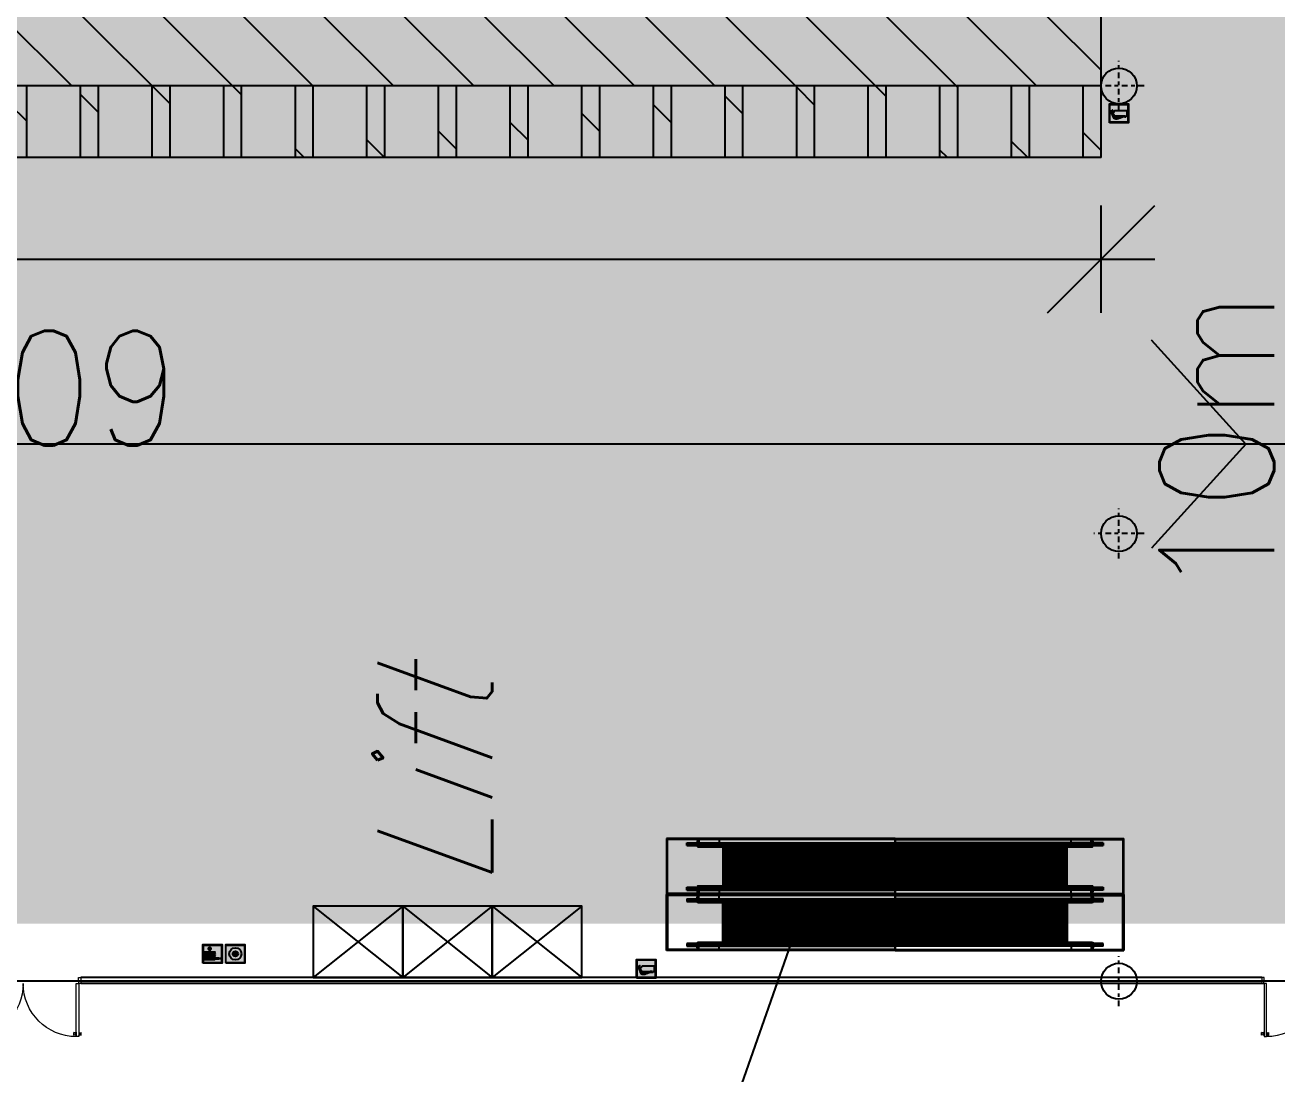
# Model space of a CAD drawing. Header units: millimetres. Extents: x -1 to 12300, y -1929 to 2470.
# Drawn here: x 7168.34 to 7203.3, y -1289.32 to -1260.03 of the extents above; entities that cross this region are included whole.
import ezdxf

# ---------------------------------------------------------------- set-up
doc = ezdxf.new("R2010")
doc.units = ezdxf.units.MM
doc.linetypes.add('DASHDOTBERNUZ', pattern=[0.8, 0.4, -0.2, 0, -0.2])
doc.layers.get('0').update_dxf_attribs({"color": 250})
for name, color, linetype in [('01C', 250, 'Continuous'), ('01cotes', 200, 'Continuous'), ('01TXT', 250, 'Continuous'), ('01TXTINCENDIext', 7, 'Continuous'), ('01TXTINCENDIman', 7, 'Continuous'), ('01TXTmaterial', 31, 'Continuous'), ('05CPIL', 250, 'Continuous'), ('0Terminal', 250, 'Continuous'), ('espais terminal', 9, 'Continuous'), ('fluxes', 9, 'Continuous')]:
    doc.layers.add(name, color=color, linetype=linetype)
doc.layers.add('TR-AUX-OFICINES', color=9, linetype='Continuous', plot=False)
doc.styles.add('_FERROS', font='romans.shx', dxfattribs={"width": 0.9})
doc.styles.add('_PEGATINES', font='romans.shx', dxfattribs={"width": 0.9, "oblique": 20})
doc.dimstyles.new('_100PS1500', dxfattribs={"dimtxt": 3.2, "dimasz": 3, "dimexe": 0.18, "dimexo": 0.0625, "dimgap": 2, "dimtad": 1, "dimrnd": 0.01, "dimzin": 12, "dimdsep": 46, "dimtxsty": '_FERROS', "dimblk": 'OBLIQUE', "dimcen": 0.09, "dimdle": 0.5, "dimse1": 1, "dimse2": 1, "dimclrt": 7, "dimadec": 0, "dimazin": 0, "dimtfac": 1, "dimtix": 1, "dimtmove": 2, "dimatfit": 3, "dimldrblk": 'OBLIQUE', "dimfxl": 1, "dimtvp": 0.882353, "dimtolj": 1, "dimtzin": 0, "dimarcsym": 0})
pattern_1 = [(360, (37.508332, -17.139966), (2e-18, 0.01), [])]

# ---------------------------------------------------------------- blocks, each defined once
blk = doc.blocks.new('_PIL0')
at = {"color": 3, "linetype": 'DASHDOTBERNUZ', "ltscale": 0.4}
for p, q in [((0, -0.7), (0, 0.7)), ((0.7, 0), (-0.7, 0))]:
    blk.add_line(p, q, dxfattribs=at)
blk.add_circle((0, 0), 0.5)
blk = doc.blocks.new('*U20')
at = {"layer": '05CPIL'}
blk.add_blockref('_PIL0', (0, 0), dxfattribs=at)
blk = doc.blocks.new('*U21')
at = {"layer": '05CPIL', "color": 0, "linetype": 'ByBlock', "lineweight": -2, "transparency": 16777216}
for p in [(62.5, 25), (62.5, 12.5), (62.5, 0)]:
    blk.add_blockref('*U20', p, dxfattribs=at)
blk = doc.blocks.new('A$C04510C17')
h = blk.add_hatch(color=256)
h.paths.add_polyline_path([(-43, 25), (-86, 25, 0.070486), (-90, 0, 0.070486), (-86, -25), (-43, -25)])
h.paths.add_polyline_path([(43, 25), (65, 62, 0.141677), (22, 87), (0, 50)])
h.paths.add_polyline_path([(-20, 0, 1), (20, 0, 1)])
h.paths.add_polyline_path([(0, -50), (22, -87, 0.141677), (65, -62), (43, -25)])
for p, q in [((-65, 62), (-43, 25)), ((-45, 78), (-22, 38)), ((-22, 87), (0, 50)), ((86, 25), (43, 25)), ((90, 0), (43, 0)), ((-43, -25), (-65, -62)), ((-22, -37), (-45, -78)), ((0, -50), (-22, -87)), ((86, -25), (43, -25))]:
    blk.add_line(p, q)
for points in [[(-415, 799), (-415, 759, 0.592927), (-415, -759), (-415, -799)], [(-400, 806), (-400, 750, 0.6), (-400, -750), (-400, -806)], [(400, -806), (400, -750, 0.6), (400, 750), (400, 806)], [(415, -799), (415, -759, 0.592927), (415, 759), (415, 799)]]:
    blk.add_lwpolyline(points, format="xyb")
for points in [[(-400, 752), (-400, 752), (-393, 761), (-387, 778), (-393, 796), (-400, 805), (-400, 805)], [(-397, 760), (-395, 762), (-390, 778), (-395, 795), (-397, 797)], [(400, 752), (400, 752), (393, 761), (387, 778), (393, 796), (400, 805), (400, 805)], [(397, 760), (395, 762), (390, 778), (395, 795), (397, 797)], [(436, 717), (436, 717), (433, 724), (424, 734), (411, 737), (403, 736), (403, 736)], [(432, 721), (431, 723), (423, 733), (411, 735), (409, 735)], [(-839, -19), (-839, -19), (-844, -13), (-848, 0), (-844, 13), (-839, 19), (-839, 19)], [(-841, -13), (-842, -12), (-846, 0), (-842, 12), (-841, 13)], [(0, -50), (43, -25), (43, 25), (0, 50), (-43, 25), (-43, -25)], [(403, -736), (403, -736), (411, -737), (424, -734), (433, -724), (436, -717), (436, -717)], [(409, -735), (411, -735), (423, -733), (431, -723), (432, -721)], [(-400, -752), (-400, -752), (-393, -761), (-387, -778), (-393, -796), (-400, -805), (-400, -805)], [(-397, -760), (-395, -762), (-390, -778), (-395, -795), (-397, -797)], [(400, -752), (400, -752), (393, -761), (387, -778), (393, -796), (400, -805), (400, -805)], [(397, -760), (395, -762), (390, -778), (395, -795), (397, -797)]]:
    blk.add_lwpolyline(points, close=True)
for points in [[(0, 50), (395, 735), (402, 736), (437, 716), (439, 710), (43, 25)], [(48, 76), (415, 713), (410, 716), (42, 79)], [(-43, 25), (-834, 25), (-839, 20), (-839, -20), (-834, -25), (-43, -25)], [(-90, -3), (-825, -3), (-825, 3), (-90, 3)], [(43, -25), (439, -710), (437, -716), (402, -736), (395, -735), (0, -50)], [(42, -79), (410, -716), (415, -713), (48, -76)]]:
    blk.add_lwpolyline(points)
for radius in [900, 90, 20]:
    blk.add_circle((0, 0), radius)
blk = doc.blocks.new('A$C72F4723C')
at = {"lineweight": 9}
for p, q in [((0, 0.681), (0, 0.653)), ((0.017, 0.678), (0, 0.681)), ((0.017, 0.657), (0, 0.653)), ((0.017, 0.674), (0.017, 0.678)), ((0.02, 0.674), (0.017, 0.674)), ((0.017, 0.661), (0.017, 0.674)), ((0.02, 0.661), (0.017, 0.661)), ((0.017, 0.661), (0.017, 0.657)), ((0.02, 0.674), (0.02, 0.675)), ((0.022, 0.675), (0.02, 0.675)), ((0.02, 0.661), (0.02, 0.674)), ((0.02, 0.661), (0.02, 0.66)), ((0.022, 0.66), (0.02, 0.66)), ((0.025, 0.677), (0.022, 0.677)), ((0.022, 0.675), (0.022, 0.677)), ((0.022, 0.66), (0.022, 0.675)), ((0.022, 0.66), (0.022, 0.657)), ((0.025, 0.657), (0.022, 0.657)), ((0.029, 0.686), (0.025, 0.677)), ((0.025, 0.657), (0.025, 0.677)), ((0.03, 0.649), (0.025, 0.657)), ((0.031, 0.686), (0.029, 0.686)), ((0.03, 0.649), (0.029, 0.686)), ((0.031, 0.649), (0.03, 0.649)), ((0.058, 0.649), (0.06, 0.649)), ((0.059, 0.686), (0.06, 0.686)), ((0.06, 0.649), (0.06, 0.686)), ((0.06, 0.686), (0.064, 0.677)), ((0.06, 0.649), (0.064, 0.657)), ((0.064, 0.657), (0.064, 0.677)), ((0.064, 0.677), (0.067, 0.677)), ((0.064, 0.657), (0.067, 0.657)), ((0.067, 0.675), (0.067, 0.677)), ((0.067, 0.66), (0.067, 0.675)), ((0.067, 0.675), (0.07, 0.675)), ((0.067, 0.66), (0.067, 0.657)), ((0.067, 0.66), (0.07, 0.66)), ((0.07, 0.674), (0.07, 0.675)), ((0.07, 0.661), (0.07, 0.674)), ((0.07, 0.674), (0.073, 0.674)), ((0.07, 0.661), (0.07, 0.66)), ((0.07, 0.661), (0.072, 0.661)), ((0.072, 0.661), (0.073, 0.674)), ((0.072, 0.661), (0.072, 0.657)), ((0.072, 0.657), (0.089, 0.653)), ((0.073, 0.678), (0.089, 0.681)), ((0.073, 0.674), (0.073, 0.678)), ((0.089, 0.681), (0.089, 0.653)), ((1.288, 0.681), (1.288, 0.653)), ((1.305, 0.678), (1.288, 0.681)), ((1.305, 0.657), (1.288, 0.653)), ((1.305, 0.674), (1.305, 0.678)), ((1.308, 0.674), (1.305, 0.674)), ((1.305, 0.661), (1.305, 0.674)), ((1.308, 0.661), (1.305, 0.661)), ((1.305, 0.661), (1.305, 0.657)), ((1.308, 0.674), (1.308, 0.675)), ((1.31, 0.675), (1.308, 0.675)), ((1.308, 0.661), (1.308, 0.674)), ((1.308, 0.661), (1.308, 0.66)), ((1.31, 0.66), (1.308, 0.66)), ((1.313, 0.677), (1.31, 0.677)), ((1.31, 0.675), (1.31, 0.677)), ((1.31, 0.66), (1.31, 0.675)), ((1.31, 0.66), (1.31, 0.657)), ((1.313, 0.657), (1.31, 0.657)), ((1.317, 0.686), (1.313, 0.677)), ((1.313, 0.657), (1.313, 0.677)), ((1.318, 0.649), (1.313, 0.657)), ((1.319, 0.686), (1.317, 0.686)), ((1.318, 0.649), (1.317, 0.686)), ((1.319, 0.649), (1.318, 0.649)), ((1.346, 0.649), (1.348, 0.649)), ((1.347, 0.686), (1.348, 0.686)), ((1.348, 0.649), (1.348, 0.686)), ((1.348, 0.686), (1.352, 0.677)), ((1.348, 0.649), (1.352, 0.657)), ((1.352, 0.657), (1.352, 0.677)), ((1.352, 0.677), (1.355, 0.677)), ((1.352, 0.657), (1.355, 0.657)), ((1.355, 0.675), (1.355, 0.677)), ((1.355, 0.66), (1.355, 0.675)), ((1.355, 0.675), (1.358, 0.675)), ((1.355, 0.66), (1.355, 0.657)), ((1.355, 0.66), (1.358, 0.66)), ((1.358, 0.674), (1.358, 0.675)), ((1.358, 0.661), (1.358, 0.674)), ((1.358, 0.674), (1.361, 0.674)), ((1.358, 0.661), (1.358, 0.66)), ((1.358, 0.661), (1.36, 0.661)), ((1.36, 0.661), (1.361, 0.674)), ((1.36, 0.661), (1.36, 0.657)), ((1.36, 0.657), (1.377, 0.653)), ((1.361, 0.678), (1.377, 0.681)), ((1.361, 0.674), (1.361, 0.678)), ((1.377, 0.681), (1.377, 0.653))]:
    blk.add_line(p, q, dxfattribs=at)
at = {"lineweight": 9, "ltscale": 0.3}
for points in [[(0.059, 0.07), (0.031, 0.07), (0.031, 0.7), (0.059, 0.7)], [(1.319, 0.07), (1.347, 0.07), (1.347, 0.7), (1.319, 0.7)], [(0.027, 0.07), (0.027, 0.042), (0.034, 0.042), (0.034, 0), (0.006, 0), (0.006, 0.07)], [(1.35, 0.07), (1.35, 0.042), (1.343, 0.042), (1.343, 0), (1.371, 0), (1.371, 0.07)]]:
    blk.add_lwpolyline(points, close=True, dxfattribs=at)
for centre, start, end in [((0.059, 0.07), 0, 90), ((1.319, 0.07), 90, 180)]:
    blk.add_arc(centre, 0.63, start, end, dxfattribs=at)
blk = doc.blocks.new('A$C6EEB7F1F')
at = {"ltscale": 0.3}
blk.add_blockref('A$C72F4723C', (0, 0), dxfattribs=at)
blk = doc.blocks.new('rotativa')
at = {"layer": '01C', "xscale": 0.002352941176470219, "yscale": 0.002352941176470219, "zscale": 0.002352941176470219}
for p in [(5.329, -0.099), (11.682, -0.099)]:
    blk.add_blockref('A$C04510C17', p, dxfattribs=at)
at = {"layer": '01C', "xscale": -2.352941176470218, "yscale": 2.352941176470218, "zscale": 2.352941176470218, "rotation": 180}
for p in [(-0.015, 0), (13.785, 0)]:
    blk.add_blockref('A$C6EEB7F1F', p, dxfattribs=at)
blk = doc.blocks.new('A$C17FD4830')
at = {"layer": '01C', "linetype": 'Continuous'}
h = blk.add_hatch(dxfattribs=at)
h.set_pattern_fill('USER', color=256, scale=0.01, pattern_type=0)
h.set_pattern_definition(pattern_1)
h.paths.add_polyline_path([(6.387, 1.366), (6.387, 1.441), (0.575, 1.441), (0.575, 1.366)])
h = blk.add_hatch(dxfattribs=at)
h.set_pattern_fill('USER', color=256, scale=0.01, pattern_type=0)
h.set_pattern_definition(pattern_1)
h.paths.add_polyline_path([(6.387, 0.124), (6.387, 0.199), (0.575, 0.199), (0.575, 0.124)])
for p, q in [((0, 1.565), (0, 1.535)), ((6.387, 1.565), (0, 1.565)), ((0, 1.535), (0, 0)), ((6.387, 1.535), (0.03, 1.535)), ((0.03, 0.03), (0.03, 1.535)), ((0.575, 1.366), (0.575, 1.441)), ((0.575, 1.441), (6.387, 1.441)), ((0.884, 1.532), (0.908, 1.535)), ((0.908, 1.535), (0.908, 1.441)), ((1.473, 1.535), (1.473, 1.441)), ((6.387, 1.366), (0.575, 1.366)), ((0.877, 1.334), (0.89, 1.333)), ((0.89, 1.333), (0.908, 1.332)), ((0.908, 1.366), (0.908, 1.332)), ((0.908, 1.332), (1.578, 1.332)), ((1.473, 1.366), (1.473, 1.332)), ((1.578, 1.332), (1.578, 0.232)), ((1.578, 1.332), (6.004, 1.332)), ((1.578, 1.282), (6.387, 1.282)), ((1.578, 1.232), (6.387, 1.232)), ((1.578, 1.182), (6.387, 1.182)), ((1.578, 1.132), (6.387, 1.132)), ((1.578, 1.082), (6.387, 1.082)), ((6.004, 1.332), (6.387, 1.332)), ((1.578, 1.032), (6.387, 1.032)), ((1.578, 0.982), (6.387, 0.982)), ((1.578, 0.932), (6.387, 0.932)), ((1.578, 0.882), (6.387, 0.882)), ((1.578, 0.832), (6.387, 0.832)), ((1.578, 0.782), (6.387, 0.782)), ((1.578, 0.732), (6.387, 0.732)), ((1.578, 0.682), (6.387, 0.682)), ((1.578, 0.632), (6.387, 0.632)), ((1.578, 0.582), (6.387, 0.582)), ((1.578, 0.532), (6.387, 0.532)), ((1.578, 0.482), (6.387, 0.482)), ((1.578, 0.432), (6.387, 0.432)), ((1.578, 0.382), (6.387, 0.382)), ((6.387, 0), (0, 0)), ((6.387, 0.03), (0.03, 0.03)), ((0.575, 0.124), (0.575, 0.199)), ((0.575, 0.199), (6.387, 0.199)), ((0.575, 0.124), (6.387, 0.124)), ((0.908, 0.232), (0.877, 0.231)), ((0.908, 0.03), (0.884, 0.033)), ((1.578, 0.232), (0.908, 0.232)), ((0.908, 0.232), (0.908, 0.199)), ((0.908, 0.124), (0.908, 0.03)), ((1.473, 0.199), (1.473, 0.232)), ((1.473, 0.124), (1.473, 0.03)), ((1.578, 0.332), (6.387, 0.332)), ((1.578, 0.282), (6.387, 0.282)), ((5.765, 0.232), (1.578, 0.232)), ((1.578, 0.232), (6.387, 0.232)), ((6.387, 0.232), (5.765, 0.232))]:
    blk.add_line(p, q, dxfattribs=at)
at = {"layer": '01C'}
blk.add_line((6.387, 0), (6.387, 1.565), dxfattribs=at)
at = {"layer": '01C', "linetype": 'Continuous'}
for centre, radius, start, end in [((1.266, 1.389), 0.417, 161.6493, 172.8122), ((0.886, 1.514), 0.0175, 96.5843, 160.5151), ((1.276, 1.457), 0.428, 192.3446, 195.0345), ((0.88, 1.351), 0.0175, 196.5618, 261.2733), ((1.266, 0.176), 0.417, 187.1878, 198.3507), ((1.276, 0.108), 0.428, 164.9655, 167.6554), ((0.88, 0.214), 0.0175, 98.7267, 163.4382), ((0.886, 0.051), 0.0175, 199.4849, 263.4157)]:
    blk.add_arc(centre, radius, start, end, dxfattribs=at)
blk = doc.blocks.new('_Oblique')
for p, q in [((0, -0.5), (0, 0.5)), ((0, 0), (0.5, 0))]:
    blk.add_line(p, q)
at = {"layer": '01C', "color": 7, "linetype": 'ByBlock', "lineweight": -2}
blk.add_line((-0.5, -0.5), (0.5, 0.5), dxfattribs=at)
blk = doc.blocks.new('*D83')
at = {"layer": '01cotes', "color": 0, "lineweight": -2, "transparency": 16777216}
for p, q in [((7205.221, -1266.731), (7205.221, -1263.731)), ((7205.221, -1266.731), (7205.221, -1276.731)), ((7205.221, -1276.731), (7205.221, -1279.731))]:
    blk.add_line(p, q, dxfattribs=at)
at = {"layer": 'DEFPOINTS', "color": 0, "transparency": 16777216}
for p in [(7205.221, -1266.731), (7205.221, -1276.731), (7205.221, -1276.731)]:
    blk.add_point(p, dxfattribs=at)
at = {"layer": '01cotes', "color": 0, "lineweight": -2, "transparency": 16777216, "xscale": 3, "yscale": 3, "zscale": 3}
for p, rotation in [((7205.221, -1266.731), 270), ((7205.221, -1276.731), 90)]:
    blk.add_blockref('_Oblique', p, dxfattribs=dict(at, rotation=rotation))
at = {"layer": '01cotes', "color": 7, "transparency": 16777216, "insert": (7201.621, -1271.731), "char_height": 3.2, "attachment_point": 5, "rotation": 90, "style": '_FERROS'}
blk.add_mtext('\\A1;10m', dxfattribs=at)
blk = doc.blocks.new('*D88')
at = {"layer": '01cotes', "color": 0, "lineweight": -2, "transparency": 16777216}
blk.add_line((7137.89, -1266.568), (7198.89, -1266.568), dxfattribs=at)
at = {"layer": 'DEFPOINTS', "color": 0, "transparency": 16777216}
for p in [(7138.39, -1266.568), (7198.39, -1266.568), (7198.39, -1266.568)]:
    blk.add_point(p, dxfattribs=at)
at = {"layer": '01cotes', "color": 0, "lineweight": -2, "transparency": 16777216, "xscale": 3, "yscale": 3, "zscale": 3, "rotation": 180}
blk.add_blockref('_Oblique', (7138.39, -1266.568), dxfattribs=at)
at = {"layer": '01cotes', "color": 0, "lineweight": -2, "transparency": 16777216, "xscale": 3, "yscale": 3, "zscale": 3}
blk.add_blockref('_Oblique', (7198.39, -1266.568), dxfattribs=at)
at = {"layer": '01cotes', "color": 7, "transparency": 16777216, "insert": (7168.39, -1270.168), "char_height": 3.2, "attachment_point": 5, "rotation": 180, "style": '_FERROS'}
blk.add_mtext('\\A1;60m', dxfattribs=at)
blk = doc.blocks.new('A$C39DC0D00')
at = {"layer": '01TXTINCENDIext'}
h = blk.add_hatch(color=7, dxfattribs=at)
h.dxf.hatch_style = 1
h.paths.add_polyline_path([(0.527, 0.537), (0, 0.537), (0, 0), (0.527, 0)])
h.paths.add_polyline_path([(0.51, 0.505), (0.51, 0.031, -0.414214), (0.496, 0.017), (0.031, 0.017, -0.414214), (0.017, 0.031), (0.017, 0.505, -0.414214), (0.031, 0.52), (0.496, 0.52, -0.414214)], flags=16)
h.paths.add_polyline_path([(0.355, 0.446), (0.339, 0.444), (0.335, 0.447), (0.331, 0.45), (0.324, 0.449), (0.316, 0.446), (0.311, 0.449), (0.31, 0.452), (0.292, 0.454), (0.275, 0.453), (0.271, 0.452), (0.271, 0.447), (0.268, 0.446), (0.268, 0.442), (0.275, 0.439), (0.277, 0.428), (0.284, 0.418, -0.120407), (0.329, 0.397, -0.22624), (0.334, 0.387), (0.334, 0.051, -0.414214), (0.32, 0.037), (0.207, 0.037, -0.414214), (0.192, 0.051), (0.192, 0.079), (0.169, 0.079), (0.166, 0.082), (0.166, 0.1), (0.172, 0.103), (0.172, 0.112), (0.17, 0.115), (0.17, 0.136), (0.172, 0.137), (0.172, 0.143), (0.167, 0.169), (0.16, 0.187), (0.141, 0.237), (0.128, 0.271), (0.121, 0.29), (0.116, 0.312), (0.112, 0.331), (0.112, 0.352), (0.115, 0.376), (0.118, 0.387), (0.126, 0.402), (0.137, 0.417), (0.148, 0.426), (0.163, 0.435), (0.178, 0.443), (0.197, 0.45), (0.218, 0.456), (0.236, 0.457), (0.248, 0.457), (0.248, 0.464), (0.277, 0.482), (0.308, 0.493), (0.331, 0.499), (0.333, 0.493), (0.324, 0.491), (0.286, 0.472), (0.283, 0.465), (0.293, 0.465), (0.311, 0.463), (0.328, 0.46), (0.348, 0.454), (0.353, 0.449)], flags=0)
h.paths.add_polyline_path([(0.252, 0.444), (0.252, 0.442), (0.249, 0.442), (0.246, 0.439), (0.246, 0.428), (0.238, 0.418, 0.110621), (0.197, 0.397, 0.22624), (0.192, 0.387), (0.192, 0.099), (0.188, 0.099), (0.185, 0.105), (0.185, 0.113), (0.187, 0.115), (0.187, 0.136), (0.185, 0.137), (0.184, 0.153), (0.181, 0.172), (0.172, 0.196), (0.16, 0.226), (0.144, 0.266), (0.131, 0.302), (0.125, 0.328), (0.125, 0.353), (0.127, 0.37), (0.133, 0.388), (0.144, 0.406), (0.162, 0.421), (0.182, 0.432), (0.205, 0.441), (0.219, 0.444)], flags=0)
h = blk.add_hatch(color=10, dxfattribs=at)
h.paths.add_polyline_path([(0.51, 0.505, 0.414214), (0.496, 0.52), (0.031, 0.52, 0.414214), (0.017, 0.505), (0.017, 0.031, 0.414214), (0.031, 0.017), (0.496, 0.017, 0.414214), (0.51, 0.031)])
h.paths.add_polyline_path([(0.116, 0.312), (0.112, 0.331), (0.112, 0.352), (0.115, 0.376), (0.118, 0.387), (0.126, 0.402), (0.137, 0.417), (0.148, 0.426), (0.163, 0.435), (0.178, 0.443), (0.197, 0.45), (0.218, 0.456), (0.236, 0.457), (0.248, 0.457), (0.248, 0.464), (0.277, 0.482), (0.308, 0.493), (0.331, 0.499), (0.333, 0.493), (0.324, 0.491), (0.286, 0.472), (0.283, 0.465), (0.293, 0.465), (0.311, 0.463), (0.328, 0.46), (0.348, 0.454), (0.353, 0.449), (0.355, 0.446), (0.339, 0.444), (0.335, 0.447), (0.331, 0.45), (0.324, 0.449), (0.316, 0.446), (0.311, 0.449), (0.31, 0.452), (0.292, 0.454), (0.275, 0.453), (0.271, 0.452), (0.271, 0.447), (0.268, 0.446), (0.268, 0.442), (0.275, 0.439), (0.277, 0.428), (0.284, 0.418, -0.120407), (0.329, 0.397, -0.22624), (0.334, 0.387), (0.334, 0.051, -0.414214), (0.32, 0.037), (0.207, 0.037, -0.414214), (0.192, 0.051), (0.192, 0.079), (0.169, 0.079), (0.166, 0.082), (0.166, 0.1), (0.172, 0.103), (0.172, 0.112), (0.17, 0.115), (0.17, 0.136), (0.172, 0.137), (0.172, 0.143), (0.167, 0.169), (0.16, 0.187), (0.141, 0.237), (0.128, 0.271), (0.121, 0.29)], flags=16)
h.paths.add_polyline_path([(0.125, 0.328), (0.125, 0.353), (0.127, 0.37), (0.133, 0.388), (0.144, 0.406), (0.162, 0.421), (0.182, 0.432), (0.205, 0.441), (0.219, 0.444), (0.252, 0.444), (0.252, 0.442), (0.249, 0.442), (0.246, 0.439), (0.246, 0.428), (0.238, 0.418, 0.110621), (0.197, 0.397, 0.22624), (0.192, 0.387), (0.192, 0.099), (0.188, 0.099), (0.185, 0.105), (0.185, 0.113), (0.187, 0.115), (0.187, 0.136), (0.185, 0.137), (0.184, 0.153), (0.181, 0.172), (0.172, 0.196), (0.16, 0.226), (0.144, 0.266), (0.131, 0.302)], flags=0)
h.paths.add_polyline_path([(0.192, 0.387, -0.22624), (0.197, 0.397, -0.110621), (0.238, 0.418), (0.246, 0.428), (0.246, 0.439), (0.249, 0.442), (0.252, 0.442), (0.252, 0.444), (0.219, 0.444), (0.205, 0.441), (0.182, 0.432), (0.162, 0.421), (0.144, 0.406), (0.133, 0.388), (0.127, 0.37), (0.125, 0.353), (0.125, 0.328), (0.131, 0.302), (0.144, 0.266), (0.16, 0.226), (0.172, 0.196), (0.181, 0.172), (0.184, 0.153), (0.185, 0.137), (0.187, 0.136), (0.187, 0.115), (0.185, 0.113), (0.185, 0.105), (0.188, 0.099), (0.192, 0.099)], flags=0)
h = blk.add_hatch(color=255, dxfattribs=at)
h.paths.add_polyline_path([(0.334, 0.387, 0.22624), (0.329, 0.397, 0.120407), (0.284, 0.418), (0.277, 0.428), (0.275, 0.439), (0.268, 0.442), (0.268, 0.446), (0.271, 0.447), (0.271, 0.452), (0.275, 0.453), (0.292, 0.454), (0.31, 0.452), (0.311, 0.449), (0.316, 0.446), (0.324, 0.449), (0.331, 0.45), (0.335, 0.447), (0.339, 0.444), (0.355, 0.446), (0.353, 0.449), (0.348, 0.454), (0.328, 0.46), (0.311, 0.463), (0.293, 0.465), (0.283, 0.465), (0.286, 0.472), (0.324, 0.491), (0.333, 0.493), (0.331, 0.499), (0.308, 0.493), (0.277, 0.482), (0.248, 0.464), (0.248, 0.457), (0.236, 0.457), (0.218, 0.456), (0.197, 0.45), (0.178, 0.443), (0.163, 0.435), (0.148, 0.426), (0.137, 0.417), (0.126, 0.402), (0.118, 0.387), (0.115, 0.376), (0.112, 0.352), (0.112, 0.331), (0.116, 0.312), (0.121, 0.29), (0.128, 0.271), (0.141, 0.237), (0.16, 0.187), (0.167, 0.169), (0.172, 0.143), (0.172, 0.137), (0.17, 0.136), (0.17, 0.115), (0.172, 0.112), (0.172, 0.103), (0.166, 0.1), (0.166, 0.082), (0.169, 0.079), (0.192, 0.079), (0.192, 0.051, 0.414214), (0.207, 0.037), (0.32, 0.037, 0.414214), (0.334, 0.051)])
h.paths.add_polyline_path([(0.192, 0.099), (0.188, 0.099), (0.185, 0.105), (0.185, 0.113), (0.187, 0.115), (0.187, 0.136), (0.185, 0.137), (0.184, 0.153), (0.181, 0.172), (0.172, 0.196), (0.16, 0.226), (0.144, 0.266), (0.131, 0.302), (0.125, 0.328), (0.125, 0.353), (0.127, 0.37), (0.133, 0.388), (0.144, 0.406), (0.162, 0.421), (0.182, 0.432), (0.205, 0.441), (0.219, 0.444), (0.252, 0.444), (0.252, 0.442), (0.249, 0.442), (0.246, 0.439), (0.246, 0.428), (0.238, 0.418, 0.110621), (0.197, 0.397, 0.22624), (0.192, 0.387)], flags=16)
blk.add_hatch(color=10, dxfattribs=at).paths.add_polyline_path([(0.192, 0.387, -0.22624), (0.197, 0.397, -0.110621), (0.238, 0.418), (0.246, 0.428), (0.246, 0.439), (0.249, 0.442), (0.252, 0.442), (0.252, 0.444), (0.219, 0.444), (0.205, 0.441), (0.182, 0.432), (0.162, 0.421), (0.144, 0.406), (0.133, 0.388), (0.127, 0.37), (0.125, 0.353), (0.125, 0.328), (0.131, 0.302), (0.144, 0.266), (0.16, 0.226), (0.172, 0.196), (0.181, 0.172), (0.184, 0.153), (0.185, 0.137), (0.187, 0.136), (0.187, 0.115), (0.185, 0.113), (0.185, 0.105), (0.188, 0.099), (0.192, 0.099)])
at = {"layer": '01TXTINCENDIext', "color": 255}
for p, q in [((0.017, 0.031), (0.017, 0.505)), ((0.031, 0.52), (0.496, 0.52)), ((0.51, 0.505), (0.51, 0.031)), ((0.496, 0.017), (0.031, 0.017))]:
    blk.add_line(p, q, dxfattribs=at)
at = {"layer": '01TXTINCENDIext', "color": 7}
blk.add_lwpolyline([(0, 0.537), (0.527, 0.537), (0.527, 0), (0, 0)], close=True, dxfattribs=at)
at = {"layer": '01TXTINCENDIext', "color": 255}
for points in [[(0.284, 0.418), (0.277, 0.428), (0.275, 0.439), (0.268, 0.442), (0.268, 0.446), (0.271, 0.447), (0.271, 0.452), (0.275, 0.453), (0.292, 0.454), (0.31, 0.452), (0.311, 0.449), (0.316, 0.446), (0.324, 0.449), (0.331, 0.45), (0.335, 0.447), (0.339, 0.444), (0.355, 0.446), (0.353, 0.449), (0.348, 0.454), (0.328, 0.46), (0.311, 0.463), (0.293, 0.465), (0.283, 0.465), (0.286, 0.472), (0.324, 0.491), (0.333, 0.493), (0.331, 0.499), (0.308, 0.493), (0.277, 0.482), (0.248, 0.464), (0.248, 0.457), (0.236, 0.457), (0.218, 0.456), (0.197, 0.45), (0.178, 0.443), (0.163, 0.435), (0.148, 0.426), (0.137, 0.417), (0.126, 0.402), (0.118, 0.387), (0.115, 0.376), (0.112, 0.352), (0.112, 0.331), (0.116, 0.312), (0.121, 0.29), (0.128, 0.271), (0.141, 0.237), (0.16, 0.187), (0.167, 0.169), (0.172, 0.143), (0.172, 0.137), (0.17, 0.136), (0.17, 0.115), (0.172, 0.112), (0.172, 0.103), (0.166, 0.1), (0.166, 0.082), (0.169, 0.079), (0.192, 0.079)], [(0.192, 0.099), (0.188, 0.099), (0.185, 0.105), (0.185, 0.113), (0.187, 0.115), (0.187, 0.136), (0.185, 0.137), (0.184, 0.153), (0.181, 0.172), (0.172, 0.196), (0.16, 0.226), (0.144, 0.266), (0.131, 0.302), (0.125, 0.328), (0.125, 0.353), (0.127, 0.37), (0.133, 0.388), (0.144, 0.406), (0.162, 0.421), (0.182, 0.432), (0.205, 0.441), (0.219, 0.444), (0.252, 0.444), (0.252, 0.442), (0.249, 0.442), (0.246, 0.439), (0.246, 0.428), (0.238, 0.418)], [(0.192, 0.387), (0.192, 0.099)]]:
    blk.add_lwpolyline(points, dxfattribs=at)
blk.add_lwpolyline([(0.192, 0.079), (0.192, 0.051, 0.414214), (0.207, 0.037), (0.32, 0.037, 0.414214), (0.334, 0.051), (0.334, 0.387)], format="xyb", dxfattribs=at)
for centre, radius, start, end in [((0.031, 0.505), 0.0144, 90, 180), ((0.205, 0.387), 0.0128, 129.008, 180), ((0.263, 0.315), 0.105, 103.7582, 129.008), ((0.263, 0.315), 0.105, 50.992, 78.4551), ((0.321, 0.387), 0.0128, 0, 50.992), ((0.496, 0.505), 0.0144, 0, 90), ((0.031, 0.031), 0.0144, 180, 270), ((0.496, 0.031), 0.0144, 270, 0)]:
    blk.add_arc(centre, radius, start, end, dxfattribs=at)
blk = doc.blocks.new('MANGERA')
at = {"layer": '01TXTINCENDIext'}
h = blk.add_hatch(color=7, dxfattribs=at)
h.dxf.hatch_style = 1
h.paths.add_polyline_path([(0.527, 0.537), (0, 0.537), (0, 0), (0.527, 0)])
h.paths.add_polyline_path([(0.031, 0.52), (0.496, 0.52, -0.414214), (0.51, 0.505), (0.51, 0.031, -0.414214), (0.496, 0.017), (0.031, 0.017, -0.414214), (0.017, 0.031), (0.017, 0.505, -0.414214)], flags=16)
h.paths.add_polyline_path([(0.101, 0.49), (0.105, 0.49), (0.105, 0.204), (0.101, 0.204)], flags=0)
h.paths.add_polyline_path([(0.147, 0.477), (0.147, 0.179, -1), (0.119, 0.179), (0.119, 0.477, -1)], flags=0)
h.paths.add_polyline_path([(0.186, 0.477), (0.186, 0.203, -1), (0.158, 0.203), (0.158, 0.477, -1)], flags=0)
h.paths.add_polyline_path([(0.224, 0.477), (0.224, 0.203, -1), (0.196, 0.203), (0.196, 0.477, -1)], flags=0)
h.paths.add_polyline_path([(0.262, 0.477), (0.262, 0.203, -1), (0.234, 0.203), (0.234, 0.477, -1)], flags=0)
h.paths.add_polyline_path([(0.3, 0.477), (0.3, 0.203, -1), (0.272, 0.203), (0.272, 0.477, -1)], flags=0)
h.paths.add_polyline_path([(0.311, 0.49), (0.315, 0.49), (0.315, 0.352), (0.367, 0.352, -25.210419), (0.367, 0.345), (0.315, 0.345), (0.315, 0.204), (0.311, 0.204)], flags=0)
h.paths.add_polyline_path([(0.114, 0.157), (0.152, 0.157), (0.152, 0.148), (0.114, 0.148)], flags=0)
h.paths.add_polyline_path([(0.403, 0.381), (0.403, 0.352), (0.373, 0.352, -0.36031)], flags=0)
h.paths.add_polyline_path([(0.118, 0.147), (0.148, 0.147), (0.148, 0.118), (0.118, 0.118)], flags=0)
h.paths.add_polyline_path([(0.373, 0.345), (0.403, 0.345), (0.403, 0.316, -0.36031)], flags=0)
h.paths.add_polyline_path([(0.409, 0.381, -0.36031), (0.438, 0.352), (0.409, 0.352)], flags=0)
h.paths.add_polyline_path([(0.113, 0.115), (0.153, 0.115), (0.153, 0.106), (0.113, 0.106)], flags=0)
h.paths.add_polyline_path([(0.409, 0.345), (0.438, 0.345, -0.36031), (0.409, 0.316)], flags=0)
h.paths.add_polyline_path([(0.118, 0.101), (0.148, 0.101), (0.143, 0.066), (0.125, 0.066)], flags=0)
h.paths.add_polyline_path([(0.127, 0.063), (0.139, 0.063), (0.139, 0.053), (0.127, 0.053)], flags=0)
h = blk.add_hatch(color=10, dxfattribs=at)
h.paths.add_polyline_path([(0.031, 0.52, 0.414214), (0.017, 0.505), (0.017, 0.031, 0.414214), (0.031, 0.017), (0.496, 0.017, 0.414214), (0.51, 0.031), (0.51, 0.505, 0.414214), (0.496, 0.52)])
h.paths.add_polyline_path([(0.367, 0.345), (0.315, 0.345), (0.315, 0.204), (0.311, 0.204), (0.311, 0.49), (0.315, 0.49), (0.315, 0.352), (0.367, 0.352, -25.210419)], flags=16)
h.paths.add_polyline_path([(0.409, 0.381, -0.36031), (0.438, 0.352), (0.409, 0.352)], flags=0)
h.paths.add_polyline_path([(0.403, 0.381), (0.403, 0.352), (0.373, 0.352, -0.36031)], flags=0)
h.paths.add_polyline_path([(0.438, 0.345, -0.36031), (0.409, 0.316), (0.409, 0.345)], flags=0)
h.paths.add_polyline_path([(0.403, 0.345), (0.403, 0.316, -0.36031), (0.373, 0.345)], flags=0)
h.paths.add_polyline_path([(0.3, 0.203, -1), (0.272, 0.203), (0.272, 0.477, -1), (0.3, 0.477)], flags=16)
h.paths.add_polyline_path([(0.262, 0.203, -1), (0.234, 0.203), (0.234, 0.477, -1), (0.262, 0.477)], flags=16)
h.paths.add_polyline_path([(0.224, 0.203, -1), (0.196, 0.203), (0.196, 0.477, -1), (0.224, 0.477)], flags=16)
h.paths.add_polyline_path([(0.186, 0.203, -1), (0.158, 0.203), (0.158, 0.477, -1), (0.186, 0.477)], flags=16)
h.paths.add_polyline_path([(0.147, 0.179, -1), (0.119, 0.179), (0.119, 0.477, -1), (0.147, 0.477)], flags=16)
h.paths.add_polyline_path([(0.105, 0.204), (0.101, 0.204), (0.101, 0.49), (0.105, 0.49)], flags=16)
h.paths.add_polyline_path([(0.152, 0.157), (0.152, 0.148), (0.114, 0.148), (0.114, 0.157)], flags=16)
h.paths.add_polyline_path([(0.148, 0.147), (0.148, 0.118), (0.118, 0.118), (0.118, 0.147)], flags=16)
h.paths.add_polyline_path([(0.153, 0.115), (0.153, 0.106), (0.113, 0.106), (0.113, 0.115)], flags=16)
h.paths.add_polyline_path([(0.148, 0.101), (0.143, 0.066), (0.125, 0.066), (0.118, 0.101)], flags=16)
h.paths.add_polyline_path([(0.139, 0.063), (0.139, 0.053), (0.127, 0.053), (0.127, 0.063)], flags=16)
h = blk.add_hatch(color=7, dxfattribs=at)
h.dxf.hatch_style = 1
h.paths.add_polyline_path([(0.147, 0.477, 1), (0.119, 0.477), (0.119, 0.179, 1), (0.147, 0.179)])
h.paths.add_polyline_path([(0.186, 0.477, 1), (0.158, 0.477), (0.158, 0.203, 1), (0.186, 0.203)])
h.paths.add_polyline_path([(0.224, 0.477, 1), (0.196, 0.477), (0.196, 0.203, 1), (0.224, 0.203)])
h.paths.add_polyline_path([(0.262, 0.477, 1), (0.234, 0.477), (0.234, 0.203, 1), (0.262, 0.203)])
h.paths.add_polyline_path([(0.3, 0.477, 1), (0.272, 0.477), (0.272, 0.203, 1), (0.3, 0.203)])
h.paths.add_polyline_path([(0.105, 0.49), (0.101, 0.49), (0.101, 0.204), (0.105, 0.204)])
h.paths.add_polyline_path([(0.315, 0.49), (0.311, 0.49), (0.311, 0.204), (0.315, 0.204)])
h.paths.add_polyline_path([(0.367, 0.352), (0.315, 0.352), (0.315, 0.345), (0.367, 0.345, 25.210419)])
h.paths.add_polyline_path([(0.373, 0.345), (0.403, 0.345), (0.403, 0.316, -0.36031)], flags=16)
h.paths.add_polyline_path([(0.373, 0.352, -0.36031), (0.403, 0.381), (0.403, 0.352)], flags=16)
h.paths.add_polyline_path([(0.409, 0.345), (0.438, 0.345, -0.36031), (0.409, 0.316)], flags=16)
h.paths.add_polyline_path([(0.409, 0.352), (0.409, 0.381, -0.36031), (0.438, 0.352)], flags=16)
h.paths.add_polyline_path([(0.152, 0.157), (0.114, 0.157), (0.114, 0.148), (0.152, 0.148)])
h.paths.add_polyline_path([(0.148, 0.147), (0.118, 0.147), (0.118, 0.118), (0.148, 0.118)])
h.paths.add_polyline_path([(0.153, 0.115), (0.113, 0.115), (0.113, 0.106), (0.153, 0.106)])
h.paths.add_polyline_path([(0.148, 0.101), (0.118, 0.101), (0.125, 0.066), (0.143, 0.066)])
h.paths.add_polyline_path([(0.139, 0.063), (0.127, 0.063), (0.127, 0.053), (0.139, 0.053)])
at = {"layer": '01TXTINCENDIext', "color": 255}
for p, q in [((0.017, 0.031), (0.017, 0.505)), ((0.031, 0.52), (0.496, 0.52)), ((0.367, 0.352), (0.315, 0.352)), ((0.403, 0.352), (0.373, 0.352)), ((0.403, 0.381), (0.403, 0.352)), ((0.409, 0.381), (0.409, 0.352)), ((0.438, 0.352), (0.409, 0.352)), ((0.51, 0.505), (0.51, 0.031)), ((0.496, 0.017), (0.031, 0.017)), ((0.367, 0.345), (0.315, 0.345)), ((0.403, 0.345), (0.373, 0.345)), ((0.403, 0.345), (0.403, 0.316)), ((0.409, 0.345), (0.409, 0.316)), ((0.438, 0.345), (0.409, 0.345))]:
    blk.add_line(p, q, dxfattribs=at)
at = {"layer": '01TXTINCENDIext', "color": 7}
blk.add_lwpolyline([(0, 0.537), (0.527, 0.537), (0.527, 0), (0, 0)], close=True, dxfattribs=at)
at = {"layer": '01TXTINCENDIext', "color": 255}
for points in [[(0.101, 0.49), (0.105, 0.49), (0.105, 0.204), (0.101, 0.204)], [(0.311, 0.49), (0.315, 0.49), (0.315, 0.204), (0.311, 0.204)], [(0.113, 0.115), (0.153, 0.115), (0.153, 0.106), (0.113, 0.106)], [(0.114, 0.157), (0.152, 0.157), (0.152, 0.148), (0.114, 0.148)], [(0.118, 0.147), (0.148, 0.147), (0.148, 0.118), (0.118, 0.118)], [(0.118, 0.101), (0.148, 0.101), (0.143, 0.066), (0.125, 0.066)], [(0.127, 0.063), (0.139, 0.063), (0.139, 0.053), (0.127, 0.053)]]:
    blk.add_lwpolyline(points, close=True, dxfattribs=at)
for points in [[(0.119, 0.179), (0.119, 0.477)], [(0.147, 0.477), (0.147, 0.179)], [(0.158, 0.203), (0.158, 0.477)], [(0.186, 0.477), (0.186, 0.203)], [(0.196, 0.203), (0.196, 0.477)], [(0.224, 0.477), (0.224, 0.203)], [(0.234, 0.203), (0.234, 0.477)], [(0.262, 0.477), (0.262, 0.203)], [(0.272, 0.203), (0.272, 0.477)], [(0.3, 0.477), (0.3, 0.203)]]:
    blk.add_lwpolyline(points, dxfattribs=at)
for centre, radius, start, end in [((0.031, 0.505), 0.0144, 90, 180), ((0.133, 0.477), 0.0139, 0, 180), ((0.172, 0.477), 0.0139, 0, 180), ((0.21, 0.477), 0.0139, 0, 180), ((0.248, 0.477), 0.0139, 0, 180), ((0.286, 0.477), 0.0139, 0, 180), ((0.406, 0.348), 0.0384, 184.543, 175.457), ((0.406, 0.348), 0.0325, 95.3708, 174.6292), ((0.406, 0.348), 0.0325, 5.3708, 84.6292), ((0.496, 0.505), 0.0144, 0, 90), ((0.031, 0.031), 0.0144, 180, 270), ((0.133, 0.179), 0.0139, 180, 0), ((0.172, 0.203), 0.0139, 180, 0), ((0.21, 0.203), 0.0139, 180, 0), ((0.248, 0.203), 0.0139, 180, 0), ((0.286, 0.203), 0.0139, 180, 0), ((0.406, 0.348), 0.0325, 185.3708, 264.6292), ((0.406, 0.348), 0.0325, 275.3708, 354.6292), ((0.496, 0.031), 0.0144, 270, 0)]:
    blk.add_arc(centre, radius, start, end, dxfattribs=at)
blk = doc.blocks.new('PULSADOR')
at = {"layer": '01TXTINCENDIext'}
h = blk.add_hatch(color=10, dxfattribs=at)
h.paths.add_polyline_path([(0.527, 0.537), (0, 0.537), (0, 0), (0.527, 0)])
h.paths.add_polyline_path([(0.031, 0.52), (0.496, 0.52, -0.414214), (0.51, 0.505), (0.51, 0.031, -0.414214), (0.496, 0.017), (0.031, 0.017, -0.414214), (0.017, 0.031), (0.017, 0.505, -0.414214)], flags=16)
h.paths.add_polyline_path([(0.434, 0.268, -1), (0.094, 0.268, -1)], flags=0)
h.paths.add_polyline_path([(0.339, 0.268, -1), (0.189, 0.268, -1)], flags=0)
h = blk.add_hatch(color=7, dxfattribs=at)
h.dxf.hatch_style = 1
h.paths.add_polyline_path([(0.51, 0.505, 0.414214), (0.496, 0.52), (0.031, 0.52, 0.414214), (0.017, 0.505), (0.017, 0.031, 0.414214), (0.031, 0.017), (0.496, 0.017, 0.414214), (0.51, 0.031)])
h.paths.add_polyline_path([(0.434, 0.268, -1), (0.094, 0.268, -1)], flags=16)
h.paths.add_polyline_path([(0.339, 0.268, -1), (0.189, 0.268, -1)], flags=0)
h = blk.add_hatch(color=7, dxfattribs=at)
h.dxf.hatch_style = 1
h.paths.add_polyline_path([(0.339, 0.268, 1), (0.189, 0.268, 1)])
at = {"layer": '01TXTINCENDIext', "color": 255}
for p, q in [((0.017, 0.031), (0.017, 0.505)), ((0.51, 0.505), (0.51, 0.031)), ((0.496, 0.017), (0.031, 0.017))]:
    blk.add_line(p, q, dxfattribs=at)
at = {"layer": '01TXTINCENDIext', "color": 7}
blk.add_lwpolyline([(0, 0.537), (0.527, 0.537), (0.527, 0), (0, 0)], close=True, dxfattribs=at)
for radius in [0.17, 0.075]:
    blk.add_circle((0.264, 0.268), radius, dxfattribs=at)
at = {"layer": '01TXTINCENDIext', "color": 255}
for centre, start, end in [((0.031, 0.505), 90, 180), ((0.496, 0.505), 0, 90), ((0.031, 0.031), 180, 270), ((0.496, 0.031), 270, 0)]:
    blk.add_arc(centre, 0.0144, start, end, dxfattribs=at)

msp = doc.modelspace()

# ---------------------------------------------------------------- hatches: boundary and pattern name
at = {"layer": '01C'}
h = msp.add_hatch(dxfattribs=at)
h.set_pattern_fill('ANSI31', color=256, scale=0.5)
h.set_pattern_definition([(135, (8442.9877, 5937.7986), (-1.122532, -1.122532), [])])
h.paths.add_polyline_path([(7173.89, -1259.731), (7173.89, -1261.731), (7186.39, -1261.731), (7186.39, -1259.731)])
h.paths.add_polyline_path([(7138.39, -1227.181), (7136.49, -1227.181), (7136.49, -1236.241, -0.356394), (7136.89, -1236.731, -0.356394), (7136.49, -1237.221), (7136.49, -1241.809), (7138.39, -1241.809)])
h.paths.add_polyline_path([(7138.39, -1201.939), (7136.49, -1201.939), (7136.49, -1211.241, -0.356394), (7136.89, -1211.731, -0.356394), (7136.49, -1212.221), (7136.49, -1223.741, -0.356394), (7136.89, -1224.231, -0.356394), (7136.49, -1224.721), (7136.49, -1227.181), (7138.39, -1227.181)])
h.paths.add_polyline_path([(7138.39, -1190.354), (7136.49, -1190.354), (7136.49, -1198.741, -0.356394), (7136.89, -1199.231, -0.356394), (7136.49, -1199.721), (7136.49, -1201.939), (7138.39, -1201.939)])
h.paths.add_polyline_path([(7138.39, -1186.731), (7136.89, -1186.731, -0.356394), (7136.49, -1187.221), (7136.49, -1190.354), (7138.39, -1190.354)])
h.paths.add_polyline_path([(7138.39, -1241.809), (7136.49, -1241.809), (7136.49, -1248.741, -0.356394), (7136.89, -1249.231, -0.356394), (7136.49, -1249.721), (7136.49, -1257.634), (7138.39, -1257.634)])
h.paths.add_polyline_path([(7143.89, -1259.731), (7138.39, -1259.731), (7138.39, -1257.634), (7136.49, -1257.634), (7136.49, -1261.241, -0.356394), (7136.89, -1261.731), (7137.09, -1261.731), (7143.89, -1261.731)])
h.paths.add_polyline_path([(7173.89, -1259.731), (7143.89, -1259.731), (7143.89, -1261.731), (7173.89, -1261.731)])
h.paths.add_polyline_path([(7198.39, -1259.731), (7186.39, -1259.731), (7186.39, -1261.731), (7198.39, -1261.731)])
h.paths.add_polyline_path([(7140.39, -1261.731), (7139.89, -1261.731), (7139.89, -1263.731), (7140.39, -1263.731)])
h.paths.add_polyline_path([(7142.39, -1261.731), (7141.89, -1261.731), (7141.89, -1263.731), (7142.39, -1263.731)])
h.paths.add_polyline_path([(7144.39, -1261.731), (7143.89, -1261.731), (7143.89, -1263.731), (7144.39, -1263.731)])
h.paths.add_polyline_path([(7146.39, -1261.731), (7145.89, -1261.731), (7145.89, -1263.731), (7146.39, -1263.731)])
h.paths.add_polyline_path([(7148.39, -1261.731), (7147.89, -1261.731), (7147.89, -1263.731), (7148.39, -1263.731)])
h.paths.add_polyline_path([(7150.39, -1261.731), (7149.89, -1261.731), (7149.89, -1263.731), (7150.39, -1263.731)])
h.paths.add_polyline_path([(7152.39, -1261.731), (7151.89, -1261.731), (7151.89, -1263.731), (7152.39, -1263.731)])
h.paths.add_polyline_path([(7154.39, -1261.731), (7153.89, -1261.731), (7153.89, -1263.731), (7154.39, -1263.731)])
h.paths.add_polyline_path([(7156.39, -1261.731), (7155.89, -1261.731), (7155.89, -1263.731), (7156.39, -1263.731)])
h.paths.add_polyline_path([(7158.39, -1261.731), (7157.89, -1261.731), (7157.89, -1263.731), (7158.39, -1263.731)])
h.paths.add_polyline_path([(7160.39, -1261.731), (7159.89, -1261.731), (7159.89, -1263.731), (7160.39, -1263.731)])
h.paths.add_polyline_path([(7162.39, -1261.731), (7161.89, -1261.731), (7161.89, -1263.731), (7162.39, -1263.731)])
h.paths.add_polyline_path([(7164.39, -1261.731), (7163.89, -1261.731), (7163.89, -1263.731), (7164.39, -1263.731)])
h.paths.add_polyline_path([(7166.39, -1261.731), (7165.89, -1261.731), (7165.89, -1263.731), (7166.39, -1263.731)])
h.paths.add_polyline_path([(7168.39, -1261.731), (7167.89, -1261.731), (7167.89, -1263.731), (7168.39, -1263.731)])
h.paths.add_polyline_path([(7170.39, -1261.731), (7169.89, -1261.731), (7169.89, -1263.731), (7170.39, -1263.731)])
h.paths.add_polyline_path([(7172.39, -1261.731), (7171.89, -1261.731), (7171.89, -1263.731), (7172.39, -1263.731)])
h.paths.add_polyline_path([(7174.39, -1261.731), (7173.89, -1261.731), (7173.89, -1263.731), (7174.39, -1263.731)])
h.paths.add_polyline_path([(7176.39, -1261.731), (7175.89, -1261.731), (7175.89, -1263.731), (7176.39, -1263.731)])
h.paths.add_polyline_path([(7178.39, -1261.731), (7177.89, -1261.731), (7177.89, -1263.731), (7178.39, -1263.731)])
h.paths.add_polyline_path([(7180.39, -1261.731), (7179.89, -1261.731), (7179.89, -1263.731), (7180.39, -1263.731)])
h.paths.add_polyline_path([(7182.39, -1261.731), (7181.89, -1261.731), (7181.89, -1263.731), (7182.39, -1263.731)])
h.paths.add_polyline_path([(7184.39, -1261.731), (7183.89, -1261.731), (7183.89, -1263.731), (7184.39, -1263.731)])
h.paths.add_polyline_path([(7186.39, -1261.731), (7185.89, -1261.731), (7185.89, -1263.731), (7186.39, -1263.731)])
h.paths.add_polyline_path([(7188.39, -1261.731), (7187.89, -1261.731), (7187.89, -1263.731), (7188.39, -1263.731)])
h.paths.add_polyline_path([(7190.39, -1261.731), (7189.89, -1261.731), (7189.89, -1263.731), (7190.39, -1263.731)])
h.paths.add_polyline_path([(7192.39, -1261.731), (7191.89, -1261.731), (7191.89, -1263.731), (7192.39, -1263.731)])
h.paths.add_polyline_path([(7194.39, -1261.731), (7193.89, -1261.731), (7193.89, -1263.731), (7194.39, -1263.731)])
h.paths.add_polyline_path([(7196.39, -1261.731), (7195.89, -1261.731), (7195.89, -1263.731), (7196.39, -1263.731)])
h.paths.add_polyline_path([(7198.39, -1261.731), (7197.89, -1261.731), (7197.89, -1263.731), (7198.39, -1263.731)])
at = {"layer": 'espais terminal'}
h = msp.add_hatch(color=30, dxfattribs=at)
h.dxf.hatch_style = 1
h.paths.add_polyline_path([(7136.054, -1255.123), (7136.054, -1285.123), (7335.954, -1285.123), (7335.954, -1255.123)])

# ---------------------------------------------------------------- linework, layer by layer
at = {"layer": '01C'}
for p, q in [((7198.39, -1263.731), (7198.39, -1259.731)), ((7198.39, -1261.731), (7136.39, -1261.731)), ((7168.39, -1263.731), (7168.39, -1261.731)), ((7169.89, -1263.731), (7169.89, -1261.731)), ((7170.39, -1263.731), (7170.39, -1261.731)), ((7171.89, -1263.731), (7171.89, -1261.731)), ((7172.39, -1263.731), (7172.39, -1261.731)), ((7173.89, -1263.731), (7173.89, -1261.731)), ((7174.39, -1263.731), (7174.39, -1261.731)), ((7175.89, -1263.731), (7175.89, -1261.731)), ((7176.39, -1263.731), (7176.39, -1261.731)), ((7177.89, -1263.731), (7177.89, -1261.731)), ((7178.39, -1263.731), (7178.39, -1261.731)), ((7179.89, -1263.731), (7179.89, -1261.731)), ((7180.39, -1263.731), (7180.39, -1261.731)), ((7181.89, -1263.731), (7181.89, -1261.731)), ((7182.39, -1263.731), (7182.39, -1261.731)), ((7183.89, -1263.731), (7183.89, -1261.731)), ((7184.39, -1263.731), (7184.39, -1261.731)), ((7185.89, -1263.731), (7185.89, -1261.731)), ((7186.39, -1263.731), (7186.39, -1261.731)), ((7187.89, -1263.731), (7187.89, -1261.731)), ((7188.39, -1263.731), (7188.39, -1261.731)), ((7189.89, -1263.731), (7189.89, -1261.731)), ((7190.39, -1263.731), (7190.39, -1261.731)), ((7191.89, -1263.731), (7191.89, -1261.731)), ((7192.39, -1263.731), (7192.39, -1261.731)), ((7193.89, -1263.731), (7193.89, -1261.731)), ((7194.39, -1263.731), (7194.39, -1261.731)), ((7195.89, -1263.731), (7195.89, -1261.731)), ((7196.39, -1263.731), (7196.39, -1261.731)), ((7197.89, -1263.731), (7197.89, -1261.731)), ((7198.39, -1263.731), (7136.39, -1263.731)), ((7192.209, -1284.309), (7192.639, -1284.309)), ((7176.39, -1284.632), (7178.89, -1286.632)), ((7178.89, -1284.632), (7176.39, -1286.632)), ((7178.89, -1284.632), (7181.39, -1286.632)), ((7181.39, -1284.632), (7178.89, -1286.632)), ((7181.39, -1284.632), (7183.89, -1286.632)), ((7183.89, -1284.632), (7181.39, -1286.632))]:
    msp.add_line(p, q, dxfattribs=at)
for points in [[(7176.39, -1286.632), (7178.89, -1286.632), (7178.89, -1284.632), (7176.39, -1284.632)], [(7178.89, -1286.632), (7181.39, -1286.632), (7181.39, -1284.632), (7178.89, -1284.632)], [(7181.39, -1286.632), (7183.89, -1286.632), (7183.89, -1284.632), (7181.39, -1284.632)]]:
    msp.add_lwpolyline(points, close=True, dxfattribs=at)
at = {"layer": '01TXTmaterial'}
msp.add_line((7185.977, -1296.374), (7189.733, -1285.675), dxfattribs=at)
at = {"layer": '0Terminal'}
for p, q in [((7202.884, -1286.632), (7169.896, -1286.632)), ((7202.884, -1286.797), (7169.896, -1286.797))]:
    msp.add_line(p, q, dxfattribs=at)
at = {"layer": 'fluxes', "color": 26}
for p, q in [((7202.436, -1271.731), (7199.798, -1268.828)), ((7224.842, -1271.731), (7161.39, -1271.731)), ((7202.436, -1271.731), (7199.798, -1274.634))]:
    msp.add_line(p, q, dxfattribs=at)
at = {"layer": 'TR-AUX-OFICINES'}
msp.add_lwpolyline([(7136.39, -1286.731), (7136.39, -1256.731), (7336.29, -1256.731), (7336.29, -1286.731)], close=True, dxfattribs=at)

# ---------------------------------------------------------------- block references
at = {"layer": '01C'}
for name, p in [('A$C17FD4830', (7186.251, -1284.309)), ('rotativa', (7152.884, -1286.632)), ('rotativa', (7202.884, -1286.632))]:
    msp.add_blockref(name, p, dxfattribs=at)
at = {"layer": '01C', "rotation": 180.000000002117}
msp.add_blockref('A$C17FD4830', (7199.026, -1282.744), dxfattribs=at)
at = {"layer": '01C', "xscale": -1, "rotation": 180.0000000021171}
msp.add_blockref('A$C17FD4830', (7186.251, -1284.309), dxfattribs=at)
at = {"layer": '01C', "xscale": -1}
msp.add_blockref('A$C17FD4830', (7199.026, -1285.874), dxfattribs=at)
at = {"layer": '01TXTINCENDIext', "rotation": 90}
for p in [(7199.159, -1262.758), (7185.958, -1286.649)]:
    msp.add_blockref('A$C39DC0D00', p, dxfattribs=at)
at = {"layer": '01TXTINCENDIman', "rotation": 90}
for name, p in [('MANGERA', (7173.845, -1286.231)), ('PULSADOR', (7174.482, -1286.231))]:
    msp.add_blockref(name, p, dxfattribs=at)
at = {"layer": '05CPIL'}
msp.add_blockref('*U21', (7136.39, -1286.731), dxfattribs=at)

# ---------------------------------------------------------------- texts
at = {"layer": '01TXT', "style": '_PEGATINES', "oblique": 20, "width": 0.9}
msp.add_text('Lift', height=3.2, rotation=90, dxfattribs=at).set_placement((7181.387, -1284.192))

# ---------------------------------------------------------------- dimensions: what is measured, and where the dimension line sits
at = {"layer": '01cotes'}
dim = msp.add_linear_dim(base=(7205.221, -1276.731), p1=(7205.221, -1266.731), p2=(7205.221, -1276.731), angle=270, dimstyle='_100PS1500', override={"dimpost": 'm'}, dxfattribs=at)
dim.commit()
dim.dimension.update_dxf_attribs({"geometry": '*D83', "text_midpoint": (7201.621, -1271.731)})
dim = msp.add_linear_dim(base=(7198.39, -1266.568), p1=(7138.39, -1266.568), p2=(7198.39, -1266.568), dimstyle='_100PS1500', override={"dimpost": 'm'}, dxfattribs=at)
dim.commit()
dim.dimension.update_dxf_attribs({"geometry": '*D88', "text_midpoint": (7168.39, -1270.168)})

doc.saveas('drawing.dxf')
